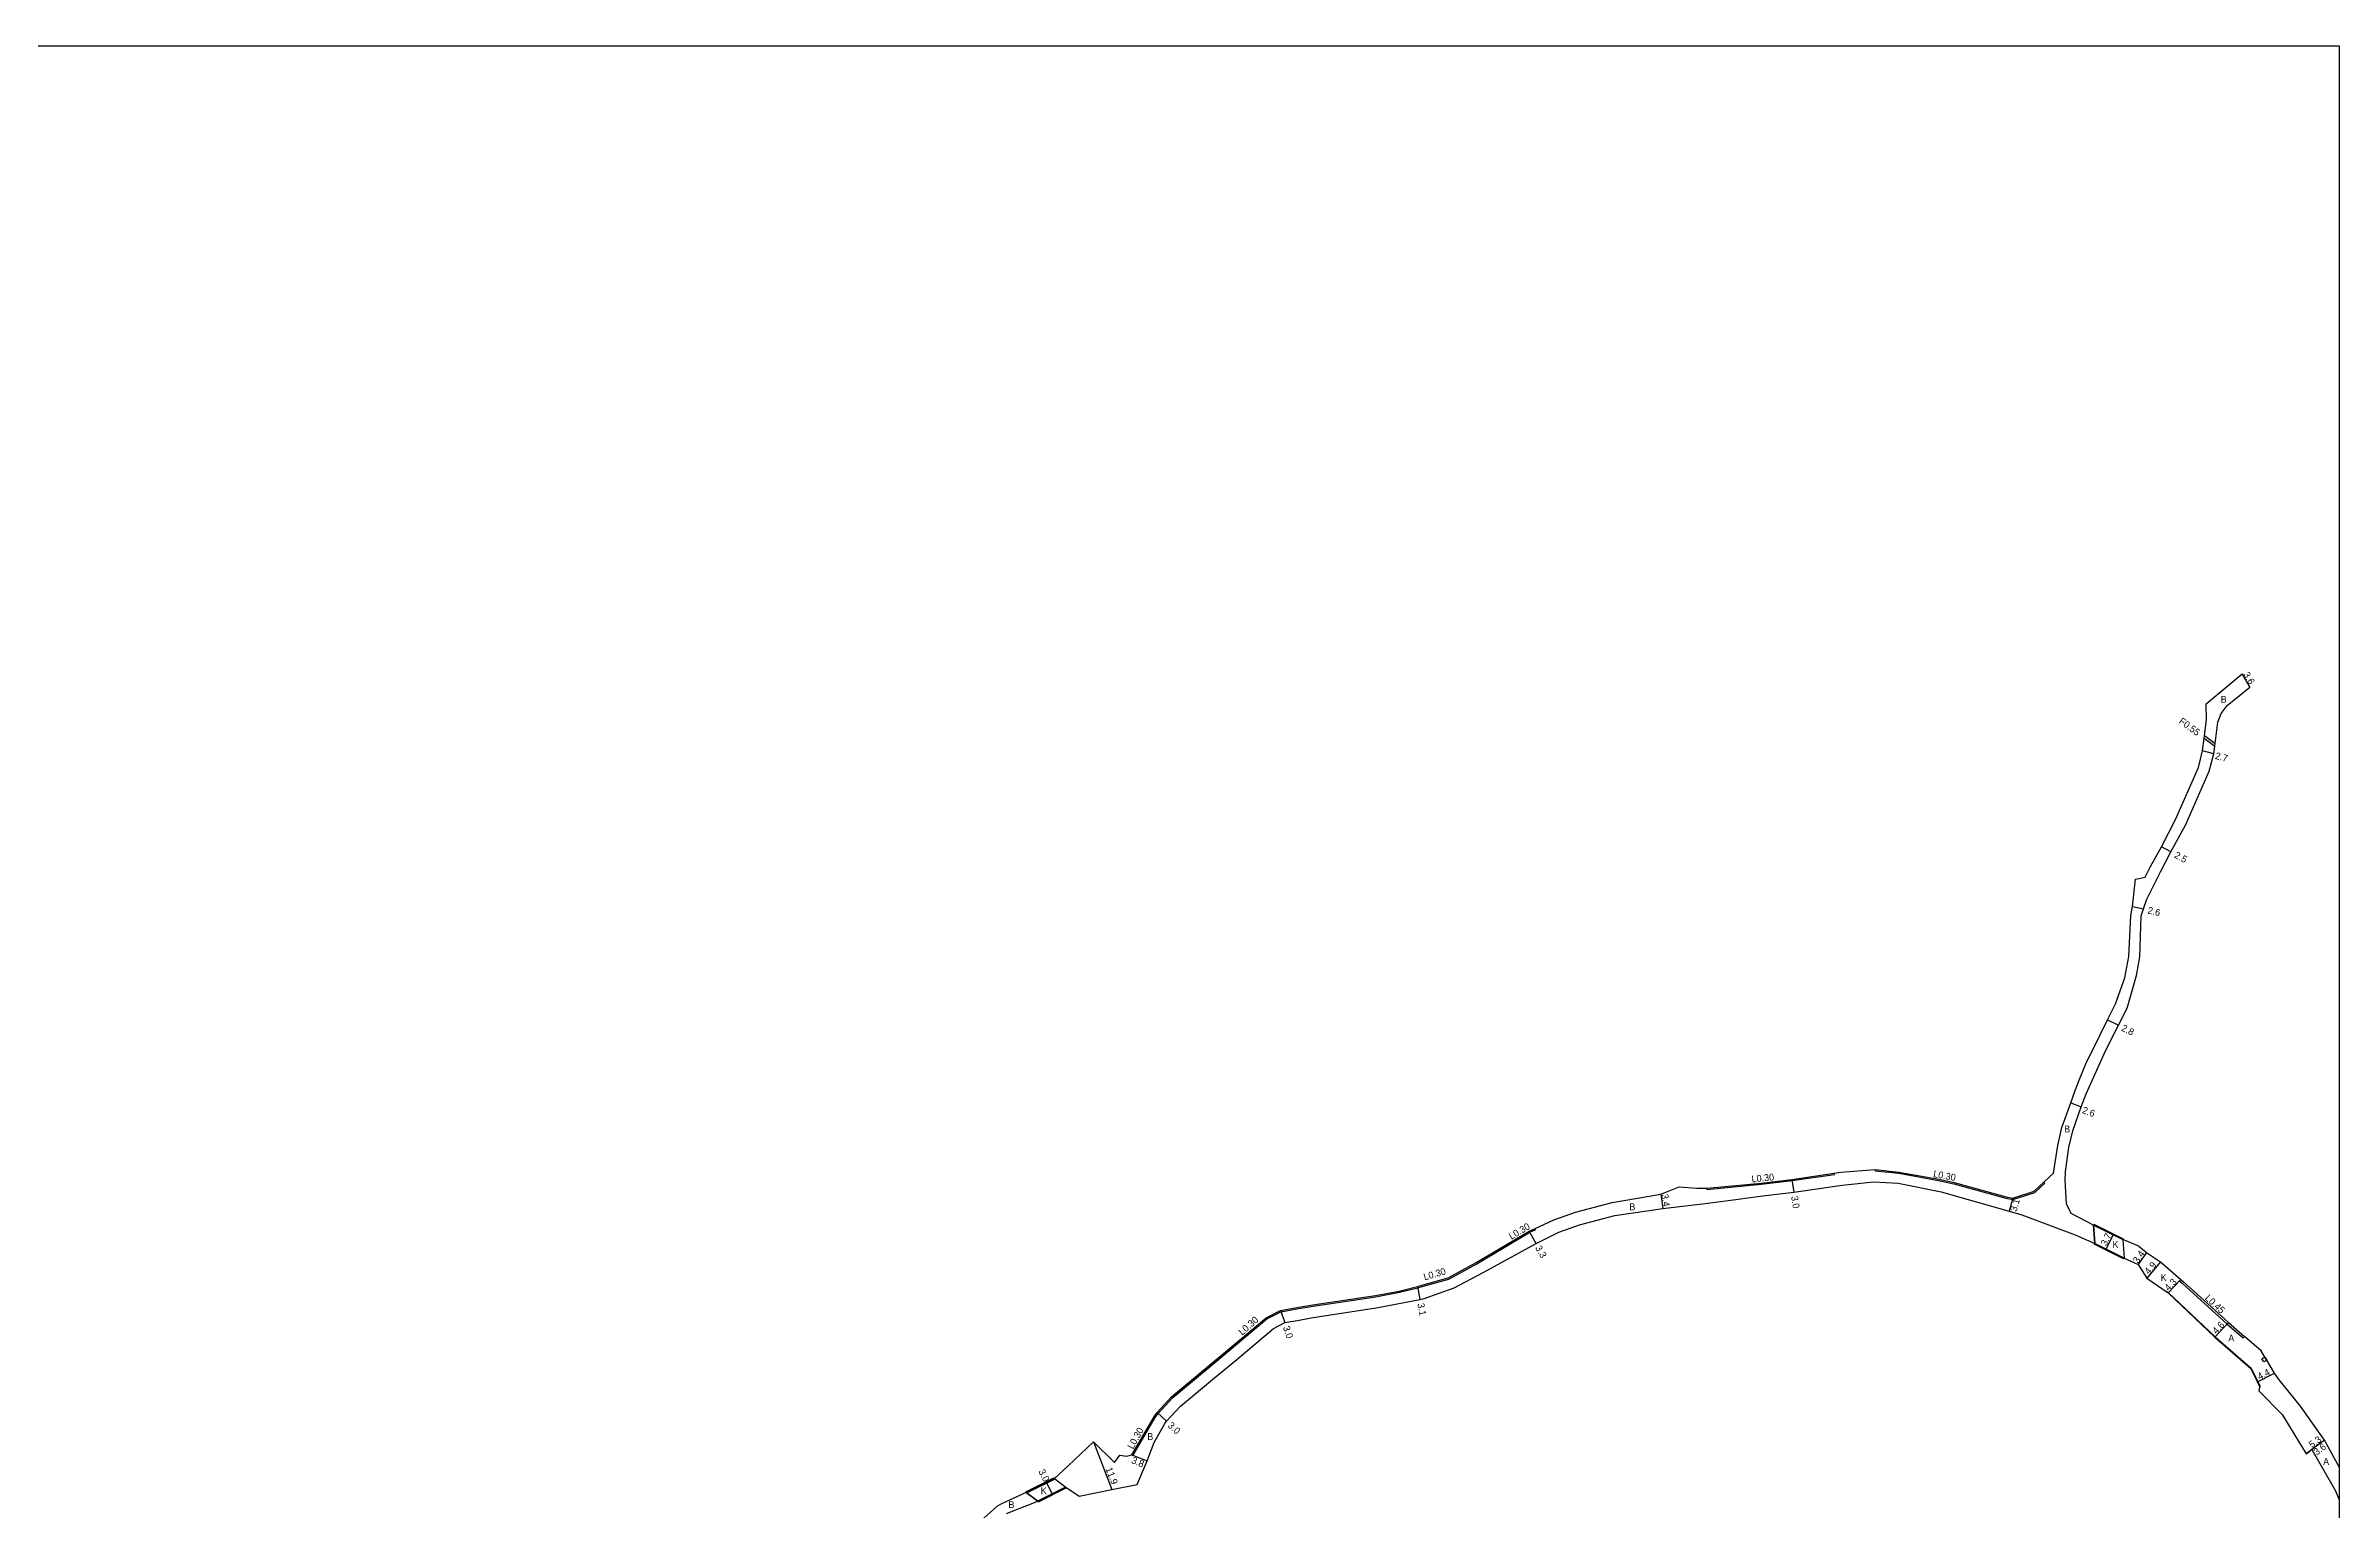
# Model space of a CAD drawing. Header units: metres. Extents: x -28000 to -24000, y -111000 to -108000.
# Drawn here: x -25333 to -24801, y -110140 to -109800 of the extents above; entities that cross this region are included whole.
import ezdxf

# ---------------------------------------------------------------- set-up
doc = ezdxf.new("R2010")
doc.units = ezdxf.units.M
doc.header["$LTSCALE"] = 2.5
for name, color, linetype in [('側溝・桝', 7, 'Continuous'), ('図郭', 7, 'Continuous'), ('幅員', 7, 'Continuous'), ('歩道・分離帯・安全施設', 7, 'Continuous'), ('舗装', 7, 'Continuous'), ('道路', 7, 'Continuous')]:
    doc.layers.add(name, color=color, linetype=linetype)
doc.styles.get("Standard").update_dxf_attribs({"font": ''})
doc.styles.get('Standard').set_extended_font_data('@MS PGothic')

msp = doc.modelspace()

# ---------------------------------------------------------------- linework, layer by layer
at = {"layer": '側溝・桝'}
for points in [[(-24831.39, -109960.82), (-24828.93, -109962.63)], [(-24831.31, -109960.19), (-24828.85, -109962.01)], [(-24946.9, -110065.29), (-24946.89, -110065.59), (-24934.25, -110064.39), (-24927.07, -110063.53), (-24917.23, -110062.11), (-24917.28, -110061.81)], [(-24907.76, -110060.91), (-24907.77, -110061.22), (-24902.32, -110061.82), (-24893.06, -110063.48), (-24889.53, -110064.29), (-24877.44, -110067.57), (-24875.79, -110067.94), (-24870.69, -110066.26), (-24868.39, -110064.11), (-24868.59, -110063.89)], [(-25080.39, -110127.19), (-25080.11, -110127.3), (-25077.6, -110123.01), (-25074.99, -110118.55), (-25074.32, -110117.59), (-25070.98, -110113.95), (-25061.24, -110105.87), (-25049.04, -110095.61), (-25045.78, -110093.97), (-25042.07, -110093.28), (-25038.31, -110092.67), (-25023.78, -110090.51), (-25018.25, -110089.46), (-25014, -110088.4), (-25012.97, -110088.11), (-25006.83, -110086.38), (-25000.32, -110082.82), (-24988.02, -110075.52), (-24986.61, -110074.88), (-24986.73, -110074.61)], [(-24836.78, -110086.5), (-24837.09, -110086.83), (-24836.49, -110087.35), (-24826.06, -110096.84), (-24822.34, -110100.03), (-24822.05, -110099.69)]]:
    msp.add_lwpolyline(points, dxfattribs=at)
msp.add_lwpolyline([(-24817.55, -110105.59), (-24817.96, -110104.9), (-24817.27, -110104.5), (-24816.86, -110105.19)], close=True, dxfattribs=at)
at = {"layer": '図郭'}
msp.add_lwpolyline([(-25600, -109800), (-24800, -109800), (-24800, -110400), (-25600, -110400)], close=True, dxfattribs=at)
at = {"layer": '幅員'}
for points in [[(-24820.74, -109948.95), (-24822.58, -109945.86)], [(-24829.16, -109964.43), (-24831.77, -109963.72)], [(-24839.09, -109987.2), (-24841.29, -109986.02)], [(-24848.04, -109999.85), (-24845.5, -110000.44)], [(-24853.81, -110026.2), (-24851.31, -110027.46)], [(-24862.35, -110045.5), (-24859.91, -110046.39)], [(-24957.54, -110066.66), (-24957.08, -110070.03)], [(-24927.11, -110063.23), (-24926.66, -110066.2)], [(-24875.81, -110067.63), (-24876.66, -110070.61)], [(-24986.49, -110078.11), (-24988.15, -110075.26)], [(-24854.15, -110079.45), (-24852.51, -110076.14)], [(-24844.79, -110080.21), (-24846.7, -110083.02)], [(-24841.51, -110082.42), (-24844.69, -110086.15)], [(-25014.08, -110088.11), (-25013.49, -110091.16)], [(-24836.78, -110086.5), (-24839.77, -110089.59)], [(-25045.88, -110093.68), (-25044.89, -110096.51)], [(-24825.76, -110096.5), (-24828.9, -110099.87)], [(-24819, -110110.22), (-24815.08, -110108.22)], [(-25074.54, -110117.39), (-25072.33, -110119.41)], [(-25089.34, -110124.15), (-25085.02, -110135.24)], [(-24803.46, -110123.83), (-24807.72, -110126.98)], [(-24803.46, -110123.83), (-24806.35, -110125.97)], [(-25080.39, -110127.19), (-25076.86, -110128.6)], [(-25100.25, -110133.64), (-25098.91, -110136.32)]]:
    msp.add_lwpolyline(points, dxfattribs=at)
at = {"layer": '歩道・分離帯・安全施設'}
for points in [[(-24840.16, -110089.19), (-24839.71, -110089.51), (-24828.83, -110099.79), (-24820.43, -110107.06), (-24818.9, -110110.18), (-24818.39, -110111.37)], [(-25104.78, -110136.01), (-25098.39, -110132.82)], [(-25102.22, -110137.87), (-25095.89, -110134.7)]]:
    msp.add_lwpolyline(points, dxfattribs=at)
at = {"layer": '舗装'}
for points in [[(-24857.1, -110073.85), (-24856.8, -110078.13)], [(-24836.78, -110086.5), (-24839.77, -110089.59)], [(-25104.93, -110135.98), (-25102.23, -110137.98)], [(-25098.4, -110132.71), (-25095.7, -110134.72)]]:
    msp.add_lwpolyline(points, dxfattribs=at)
at = {"layer": '道路'}
for points in [[(-24845.08, -109993.04), (-24843.87, -109990.62), (-24841.29, -109986.02), (-24838.01, -109979.7), (-24832.71, -109967.57), (-24831.77, -109963.72), (-24831.39, -109960.82), (-24831.31, -109960.19), (-24830.83, -109956.5), (-24830.88, -109952.79), (-24822.58, -109945.86)], [(-24822.58, -109945.86), (-24820.74, -109948.95)], [(-24846.58, -110078.75), (-24850.3, -110077.23), (-24857.1, -110073.85), (-24862.3, -110071.15), (-24863.38, -110068.95), (-24863.64, -110063.46), (-24863.56, -110061.41), (-24862.79, -110055.82), (-24861.91, -110051.97), (-24859.91, -110046.39), (-24858.76, -110043.38), (-24854.19, -110033.24), (-24851.31, -110027.46), (-24849.26, -110023.45), (-24847.08, -110015.9), (-24846.3, -110011.54), (-24846.03, -110002.05), (-24845.5, -110000.44), (-24844.73, -109998.15), (-24841.56, -109991.81), (-24839.09, -109987.2), (-24835.67, -109980.84), (-24830.25, -109968.43), (-24829.16, -109964.43), (-24828.93, -109962.63), (-24828.85, -109962.01), (-24828.21, -109957.04), (-24827.46, -109955.03), (-24826.04, -109953.22), (-24820.74, -109948.95)], [(-24860.42, -110040.23), (-24858.69, -110035.99), (-24857.17, -110033.01), (-24853.81, -110026.2), (-24851.98, -110022.51), (-24849.84, -110016.44), (-24848.9, -110011.46), (-24848.42, -110001.95), (-24848.04, -109999.85), (-24847.34, -109993.56), (-24845.08, -109993.04)], [(-24893, -110063.19), (-24889.46, -110064), (-24877.37, -110067.28), (-24875.81, -110067.63), (-24870.85, -110065.99), (-24868.59, -110063.89), (-24866.37, -110061.82), (-24865.36, -110055.39), (-24864.4, -110051.23), (-24862.35, -110045.5), (-24861.31, -110042.6), (-24860.42, -110040.23)], [(-24949.21, -110065.26), (-24946.9, -110065.29), (-24934.28, -110064.09), (-24927.11, -110063.23), (-24917.28, -110061.81), (-24915.76, -110061.59), (-24907.76, -110060.91), (-24902.27, -110061.53), (-24893, -110063.19)], [(-25056.05, -110105.04), (-25047.54, -110097.88), (-25044.89, -110096.51), (-25041.53, -110095.93), (-25038.74, -110095.39), (-25023.24, -110093.02), (-25013.49, -110091.16), (-25012.54, -110090.92), (-25005.59, -110088.4), (-24998.81, -110084.9), (-24986.49, -110078.11), (-24981.21, -110075.51), (-24976.45, -110073.82), (-24968.22, -110071.64), (-24957.08, -110070.03), (-24947.27, -110068.83), (-24938.97, -110067.77), (-24937.98, -110067.63)], [(-25018.31, -110089.17), (-25014.08, -110088.11), (-25013.05, -110087.82), (-25006.95, -110086.1), (-25000.47, -110082.56), (-24988.15, -110075.26), (-24986.73, -110074.61), (-24982.39, -110072.64), (-24977.37, -110070.86), (-24968.83, -110068.6), (-24957.54, -110066.66), (-24953.34, -110064.95), (-24949.21, -110065.26)], [(-24937.98, -110067.63), (-24933.86, -110067.06), (-24926.66, -110066.2), (-24915.47, -110064.57), (-24908.2, -110063.79), (-24902.45, -110064.14), (-24892.49, -110066.1), (-24876.66, -110070.61), (-24873.72, -110071.45), (-24861.37, -110076.15), (-24856.8, -110078.13), (-24849.99, -110081.52), (-24846.7, -110083.02), (-24844.69, -110086.15), (-24839.77, -110089.59), (-24828.9, -110099.87), (-24820.51, -110107.13)], [(-24846.58, -110078.75), (-24844.79, -110080.21), (-24841.51, -110082.42), (-24836.78, -110086.5), (-24836.19, -110087.01), (-24825.76, -110096.5), (-24822.05, -110099.69)], [(-25084.47, -110128.99), (-25083.17, -110127.28), (-25081.61, -110127.49), (-25080.39, -110127.19), (-25077.86, -110122.86), (-25075.24, -110118.38), (-25074.54, -110117.39), (-25071.19, -110113.73), (-25061.44, -110105.64), (-25049.2, -110095.36), (-25045.88, -110093.68), (-25042.12, -110092.99), (-25038.36, -110092.38), (-25023.83, -110090.21), (-25018.31, -110089.17)], [(-24800, -110130.08), (-24800.35, -110129.43), (-24803.46, -110123.83), (-24809.04, -110115.88), (-24813.97, -110109.78), (-24815.08, -110108.22), (-24816.86, -110105.19), (-24817.27, -110104.5), (-24818.14, -110103.02), (-24822.05, -110099.69)], [(-25109.51, -110140.81), (-25102.23, -110137.98), (-25095.7, -110134.72), (-25092.66, -110136.79), (-25085.02, -110135.24), (-25079.2, -110134.1), (-25076.86, -110128.6), (-25075.24, -110124.32), (-25072.77, -110119.89), (-25072.33, -110119.41), (-25069.12, -110115.91), (-25061.18, -110109.33), (-25056.05, -110105.04)], [(-24818.61, -110112.44), (-24818.49, -110111.39), (-24819, -110110.22), (-24820.51, -110107.13)], [(-24818.61, -110112.44), (-24813.26, -110117.83), (-24807.72, -110126.98), (-24806.35, -110125.97), (-24803.57, -110130.85), (-24800.85, -110135.59), (-24800, -110137.62)], [(-25084.47, -110128.99), (-25089.34, -110124.15), (-25095.19, -110129.79), (-25098.4, -110132.71), (-25104.93, -110135.98), (-25110.68, -110138.6), (-25111.73, -110139.24), (-25116.33, -110143.27)]]:
    msp.add_lwpolyline(points, dxfattribs=at)
for points in [[(-24850.3, -110077.23), (-24857.1, -110073.85), (-24857.01, -110073.67), (-24850.21, -110077.06)], [(-24850.3, -110077.23), (-24849.99, -110081.52), (-24856.8, -110078.13), (-24857.1, -110073.85)], [(-24856.8, -110078.13), (-24849.99, -110081.52), (-24850.08, -110081.7), (-24856.89, -110078.31)], [(-25104.93, -110135.98), (-25105.02, -110135.8), (-25098.49, -110132.53), (-25098.4, -110132.71)], [(-25095.7, -110134.72), (-25102.23, -110137.98), (-25104.93, -110135.98), (-25098.4, -110132.71)], [(-25095.7, -110134.72), (-25095.61, -110134.9), (-25102.14, -110138.16), (-25102.23, -110137.98)]]:
    msp.add_lwpolyline(points, close=True, dxfattribs=at)

# ---------------------------------------------------------------- texts
at = {"layer": '側溝・桝'}
for s, rotation, p in [('F0.55', 323.5776, (-24837.4, -109957.16)), ('L0.30', 5.4236, (-24936.41, -110063.96)), ('L0.30', 349.8508, (-24894.39, -110062.7)), ('L0.30', 30.6642, (-24992.27, -110077.29)), ('L0.30', 15.7027, (-25012.41, -110086.69)), ('L0.45', 317.6918, (-24831.34, -110091.01)), ('L0.30', 41.7484, (-25054.76, -110099.57)), ('L0.30', 60.9644, (-25080.13, -110126.01))]:
    msp.add_text(s, height=1.6, rotation=rotation, dxfattribs=at).set_placement(p)
at = {"layer": '幅員'}
for s, rotation, p in [('3.6', 300.7362, (-24822.39, -109945.98)), ('2.7', 344.8342, (-24828.96, -109965.56)), ('2.5', 331.7611, (-24838.45, -109988.45)), ('2.6', 346.7435, (-24844.62, -110001.47)), ('2.8', 333.3254, (-24850.77, -110028.62)), ('2.6', 339.8982, (-24859.85, -110047.81)), ('3.4', 277.8293, (-24957.43, -110066.75)), ('3.0', 278.7448, (-24927.31, -110067.21)), ('3.1', 74.0478, (-24874.97, -110070.82)), ('3.3', 300.269, (-24986.8, -110079.16)), ('3.7', 63.547, (-24854.12, -110078.82)), ('3.4', 55.8123, (-24846.73, -110082.88)), ('4.9', 49.6436, (-24844.21, -110085.44)), ('4.3', 45.8891, (-24839.63, -110089.27)), ('3.1', 280.976, (-25014.11, -110092.14)), ('3.0', 289.2785, (-25045.35, -110097.62)), ('4.6', 47.0489, (-24828.49, -110099.29)), ('4.4', 27.1162, (-24818.51, -110109.86)), ('3.0', 317.6419, (-25072.2, -110120.6)), ('5.3', 36.4892, (-24806.33, -110125.71)), ('3.6', 36.4892, (-24805.24, -110127.4)), ('3.0', 296.5509, (-25102.16, -110131.06)), ('11.9', 291.2944, (-25086.56, -110130.46)), ('3.8', 338.2121, (-25080.66, -110129.09))]:
    msp.add_text(s, height=1.6, rotation=rotation, dxfattribs=at).set_placement(p)
at = {"layer": '舗装'}
for s, p in [('B', (-24827.55, -109952.56)), ('B', (-24863.89, -110052.34)), ('B', (-24964.87, -110070.41)), ('K', (-24852.67, -110079.16)), ('K', (-24841.5, -110086.86)), ('A', (-24825.78, -110100.88)), ('B', (-25076.82, -110123.76)), ('A', (-24803.75, -110129.57)), ('K', (-25101.57, -110136.35)), ('B', (-25109.08, -110139.58))]:
    msp.add_text(s, height=1.6, dxfattribs=at).set_placement(p)

doc.saveas('drawing.dxf')
